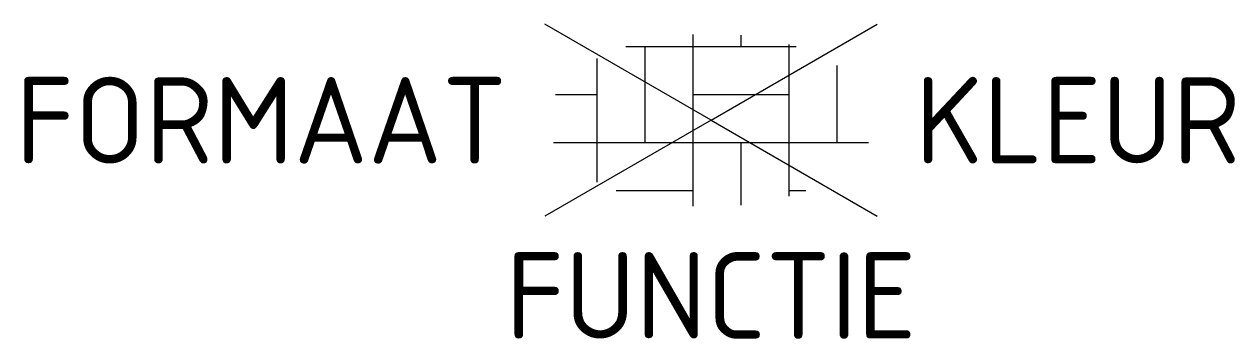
# Model space of a CAD drawing. Header units: metres. Extents: x -14.3 to 10.9, y -4.5 to 2.
import ezdxf
from ezdxf.enums import TextEntityAlignment as Align

# ---------------------------------------------------------------- set-up
doc = ezdxf.new("R2010")
doc.units = ezdxf.units.M
doc.styles.add('NLCS-ISO', font='NLCS-ISO.ttf')

msp = doc.modelspace()

# ---------------------------------------------------------------- linework, layer by layer
for p, q in [((0, 0), (-3.464, 2)), ((-0.372, -1.789), (-0.372, 1.789)), ((0, 0), (3.464, 2)), ((0.628, 1.536), (0.628, 1.769)), ((-1.771, 1.536), (1.771, 1.536)), ((-1.372, -0.464), (-1.372, 1.536)), ((1.628, -1.579), (1.628, 1.579)), ((-2.372, -1.288), (-2.372, 1.288)), ((2.628, -0.464), (2.628, 1.139)), ((-3.241, 0.536), (-2.372, 0.536)), ((-0.372, 0.536), (1.628, 0.536)), ((0, 0), (-3.464, -2)), ((0, 0), (3.464, -2)), ((-3.28, -0.464), (3.28, -0.464)), ((0.628, -1.769), (0.628, -0.464)), ((-1.974, -1.464), (-0.372, -1.464)), ((1.628, -1.464), (1.974, -1.464))]:
    msp.add_line(p, q)

# ---------------------------------------------------------------- texts
at = {"style": 'NLCS-ISO'}
msp.add_attdef('FORMAAT', text='KF', height=1.8, dxfattribs=at).set_placement((-4.25, 0), align=Align.MIDDLE_RIGHT)
msp.add_attdef('KLEUR', text='G', height=1.8, dxfattribs=at).set_placement((4.25, 0), align=Align.MIDDLE_LEFT)
at = {"style": 'NLCS-ISO', "flags": 1}
msp.add_attdef('FUNCTIE', text='', height=1.8, dxfattribs=at).set_placement((0, -2.75), align=Align.TOP_CENTER)

doc.saveas('drawing.dxf')
